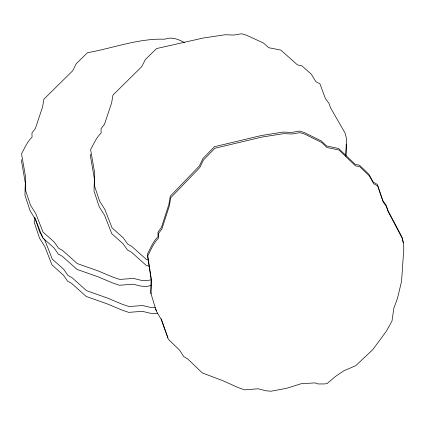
<?xml version="1.0" encoding="UTF-8"?>
<svg xmlns="http://www.w3.org/2000/svg" width="425" height="425" viewBox="0 0 425 425"><rect width="100%" height="100%" fill="white"/><g stroke="black" fill="none" stroke-linecap="round" stroke-linejoin="round"><path stroke-width="0.64" d="M34.398 217.249L34.239 222.381L39.504 238.122L44.806 246.564L51.983 264.929L63.341 275.076L67.639 281.223L71.597 283.385L86.264 296.491L107.068 303.827L121.991 310.08L128.754 312.364L142.407 311.334L149.993 313.188L155.194 313.623L157.755 313.172M151.045 293.914L151.56 280.93L147.751 255.893C150.944 249.826 153.499 243.079 158.456 238.234L158.398 233.686L161.867 228.963L169.288 206.072L170.722 197.747L199.766 167.588L203.474 159.981L214.827 148.293L261.8 137.089L283.714 133.636L292.188 134.013L299.896 132.632L304.879 134.167L321.799 142.55L326.953 147.507L339.07 150.052L355.47 165.835L359.922 166.823L369.293 175.838L373.745 183.77L377.735 185.975L383.148 201.949L386.516 206.731L388.158 211.661L402.422 238.648L403.686 244.354L403.75 249.549L401.556 281.313L397.476 298.382L393.853 308.136L391.999 321.002L386.33 331.256L372.826 349.621L355.73 365.697L343.735 370.839L335.638 376.327L327.181 383.493L324.61 383.94L318.086 383.95L314.999 382.904L301.32 383.679L286.365 388.349L270.975 391.228L265.774 390.756L258.209 388.774L244.55 389.858L237.809 387.425L222.96 380.747L202.242 372.911L187.722 358.934L183.791 356.628L179.562 350.078L168.316 339.256L161.341 319.685L156.134 310.691L150.62 292.342L151.135 279.358L147.321 254.325C150.519 248.258 153.074 241.506 158.026 236.661L157.972 232.114L161.442 227.391L168.863 204.505L170.298 196.175L199.341 166.016L203.049 158.413L214.397 146.721L261.375 135.517L283.289 132.063L291.763 132.441L299.466 131.059L304.449 132.595L321.369 140.978L326.522 145.934L338.645 148.479L355.045 164.262L359.497 165.251L368.868 174.271L373.32 182.197L377.304 184.402L382.723 200.382L386.091 205.163L387.733 210.088L401.992 237.081L403.256 242.787M345.807 156.028L346.593 143.438L346.471 138.561L345.148 133.206L330.602 107.881L328.908 103.259L325.492 98.77L319.908 83.778L315.897 81.712L311.36 74.274L301.899 65.817L297.431 64.892L280.872 50.092L268.717 47.712L263.516 43.063L246.505 35.206L241.506 33.772L233.808 35.073L225.33 34.728L203.447 37.99L156.586 48.551L145.355 59.532L141.727 66.677L112.992 95.014L111.642 102.829L104.46 124.323L101.038 128.759L101.139 133.03C96.294 137.503 93.755 143.9 90.615 149.616L94.69 173.118L94.308 185.305L99.572 201.052L104.874 209.488L112.057 227.858L123.415 238.005L127.713 244.147L131.665 246.309L146.338 259.42L148.787 260.281M345.881 155.874L346.178 144.373M90.844 154.317L90.323 155.433L94.398 178.93L94.015 191.117L99.28 206.863L104.582 215.3L111.764 233.67L123.123 243.817L127.42 249.964L131.373 252.121L146.041 265.232L149.101 266.31M151.316 279.793L146.195 280.697L140.994 280.261L133.407 278.407L119.754 279.438L112.986 277.153L98.069 270.9L77.265 263.564L62.592 250.458L58.639 248.296L54.342 242.149L42.983 232.002L35.801 213.637L30.499 205.195L25.234 189.449L25.617 177.262L21.542 153.765C24.682 148.049 27.221 141.653 32.066 137.174L31.965 132.908L35.387 128.467L42.569 106.978L43.918 99.158L72.654 70.821L76.282 63.681L87.513 52.695C113.124 48.184 138.444 38.229 164.735 39.222C171.636 36.502 178.373 39.265 184.471 42.601M151.024 285.605L145.903 286.508L140.696 286.073L133.11 284.219L119.462 285.249L112.694 282.965L97.771 276.712L76.968 269.376L62.3 256.27L58.347 254.107L54.049 247.961L42.691 237.814L35.509 219.449L30.207 211.007L24.942 195.266L25.325 183.074L21.25 159.577M155.492 307.812L150.285 307.376L142.699 305.522L129.051 306.553L122.283 304.268L107.36 298.015L86.557 290.679L71.889 277.573L67.936 275.411L63.638 269.264L52.28 259.117L45.098 240.747L43.44 238.112M42.776 237.06L39.796 232.31L34.946 217.807M155.709 309.118L156.687 310.808M161.133 318.723L167.891 337.689"/></g></svg>
